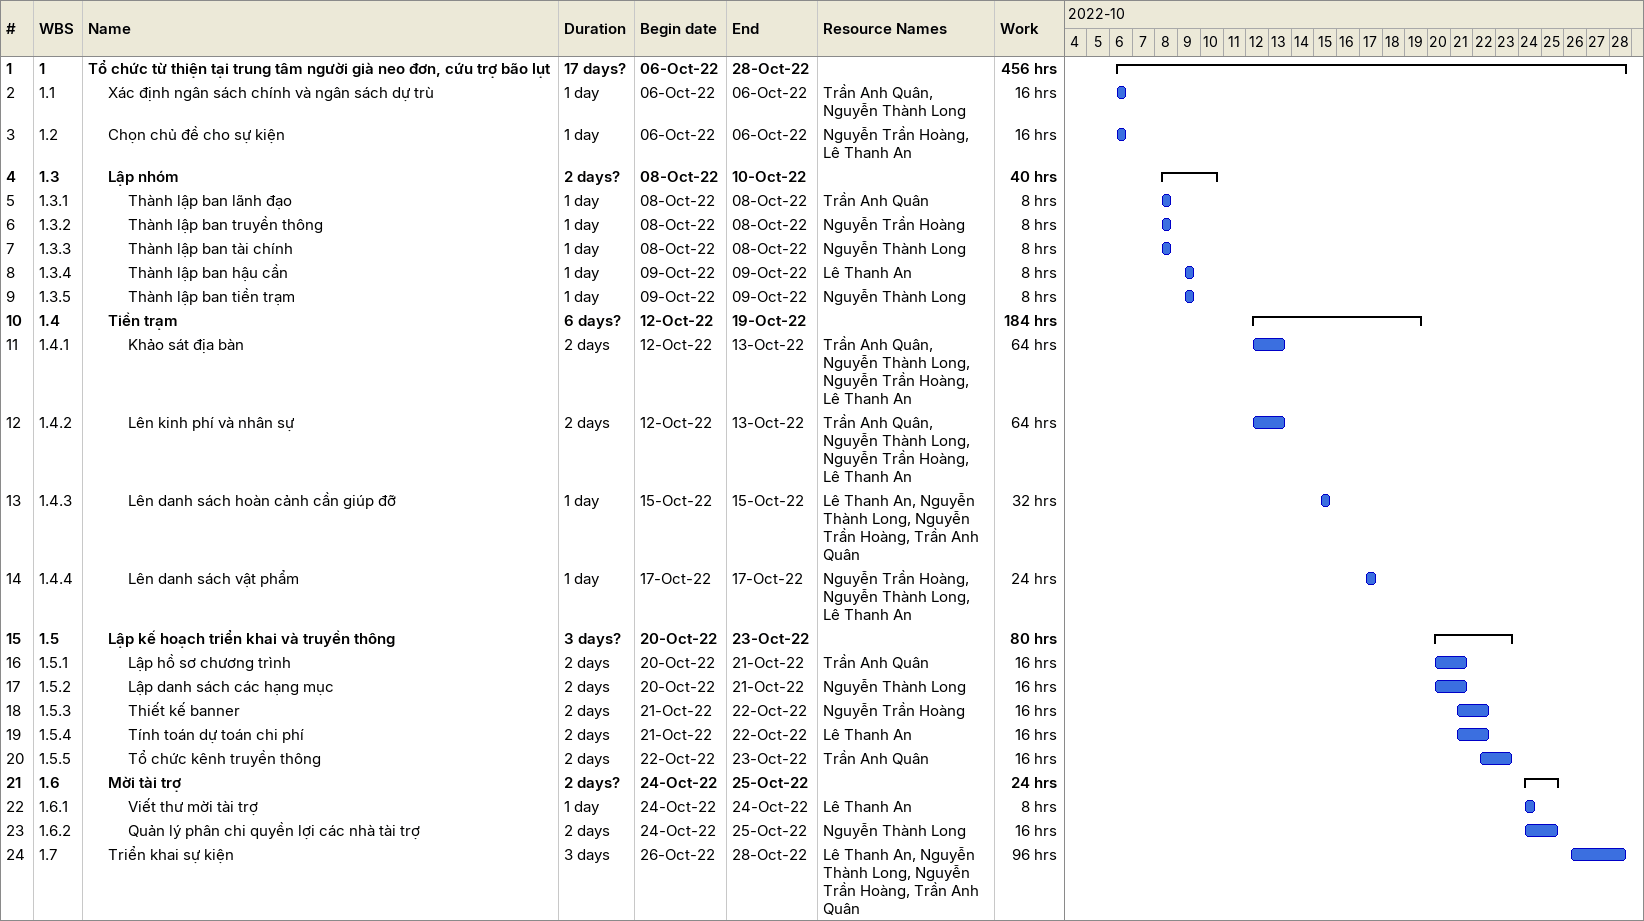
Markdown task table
| ID | WBS | Task | Duration | Start | Finish | Resources | Work (h) |
|---|---|---|---|---|---|---|---|
| 1 | 1 | **Tổ chức từ thiện tại trung tâm người già neo đơn, cứu trợ bão lụt** | 17d? | 2022-10-06 | 2022-10-28 |  | 456 |
| 2 | 1.1 | Xác định ngân sách chính và ngân sách dự trù | 1d | 2022-10-06 | 2022-10-06 | Trần Anh Quân, Nguyễn Thành Long | 16 |
| 3 | 1.2 | Chọn chủ đề cho sự kiện | 1d | 2022-10-06 | 2022-10-06 | Nguyễn Trần Hoàng, Lê Thanh An | 16 |
| 4 | 1.3 | **Lập nhóm** | 2d? | 2022-10-08 | 2022-10-10 |  | 40 |
| 5 | 1.3.1 | Thành lập ban lãnh đạo | 1d | 2022-10-08 | 2022-10-08 | Trần Anh Quân | 8 |
| 6 | 1.3.2 | Thành lập ban truyền thông | 1d | 2022-10-08 | 2022-10-08 | Nguyễn Trần Hoàng | 8 |
| 7 | 1.3.3 | Thành lập ban tài chính | 1d | 2022-10-08 | 2022-10-08 | Nguyễn Thành Long | 8 |
| 8 | 1.3.4 | Thành lập ban hậu cần | 1d | 2022-10-09 | 2022-10-09 | Lê Thanh An | 8 |
| 9 | 1.3.5 | Thành lập ban tiền trạm | 1d | 2022-10-09 | 2022-10-09 | Nguyễn Thành Long | 8 |
| 10 | 1.4 | **Tiền trạm** | 6d? | 2022-10-12 | 2022-10-19 |  | 184 |
| 11 | 1.4.1 | Khảo sát địa bàn | 2d | 2022-10-12 | 2022-10-13 | Trần Anh Quân, Nguyễn Thành Long, Nguyễn Trần Hoàng, Lê Thanh An | 64 |
| 12 | 1.4.2 | Lên kinh phí và nhân sự | 2d | 2022-10-12 | 2022-10-13 | Trần Anh Quân, Nguyễn Thành Long, Nguyễn Trần Hoàng, Lê Thanh An | 64 |
| 13 | 1.4.3 | Lên danh sách hoàn cảnh cần giúp đỡ | 1d | 2022-10-15 | 2022-10-15 | Lê Thanh An, Nguyễn Thành Long, Nguyễn Trần Hoàng, Trần Anh Quân | 32 |
| 14 | 1.4.4 | Lên danh sách vật phẩm | 1d | 2022-10-17 | 2022-10-17 | Nguyễn Trần Hoàng, Nguyễn Thành Long, Lê Thanh An | 24 |
| 15 | 1.5 | **Lập kế hoạch triển khai và truyền thông** | 3d? | 2022-10-20 | 2022-10-23 |  | 80 |
| 16 | 1.5.1 | Lập hồ sơ chương trình | 2d | 2022-10-20 | 2022-10-21 | Trần Anh Quân | 16 |
| 17 | 1.5.2 | Lập danh sách các hạng mục | 2d | 2022-10-20 | 2022-10-21 | Nguyễn Thành Long | 16 |
| 18 | 1.5.3 | Thiết kế banner | 2d | 2022-10-21 | 2022-10-22 | Nguyễn Trần Hoàng | 16 |
| 19 | 1.5.4 | Tính toán dự toán chi phí | 2d | 2022-10-21 | 2022-10-22 | Lê Thanh An | 16 |
| 20 | 1.5.5 | Tổ chức kênh truyền thông | 2d | 2022-10-22 | 2022-10-23 | Trần Anh Quân | 16 |
| 21 | 1.6 | **Mời tài trợ** | 2d? | 2022-10-24 | 2022-10-25 |  | 24 |
| 22 | 1.6.1 | Viết thư mời tài trợ | 1d | 2022-10-24 | 2022-10-24 | Lê Thanh An | 8 |
| 23 | 1.6.2 | Quản lý phân chi quyền lợi các nhà tài trợ | 2d | 2022-10-24 | 2022-10-25 | Nguyễn Thành Long | 16 |
| 24 | 1.7 | Triển khai sự kiện | 3d | 2022-10-26 | 2022-10-28 | Lê Thanh An, Nguyễn Thành Long, Nguyễn Trần Hoàng, Trần Anh Quân | 96 |
